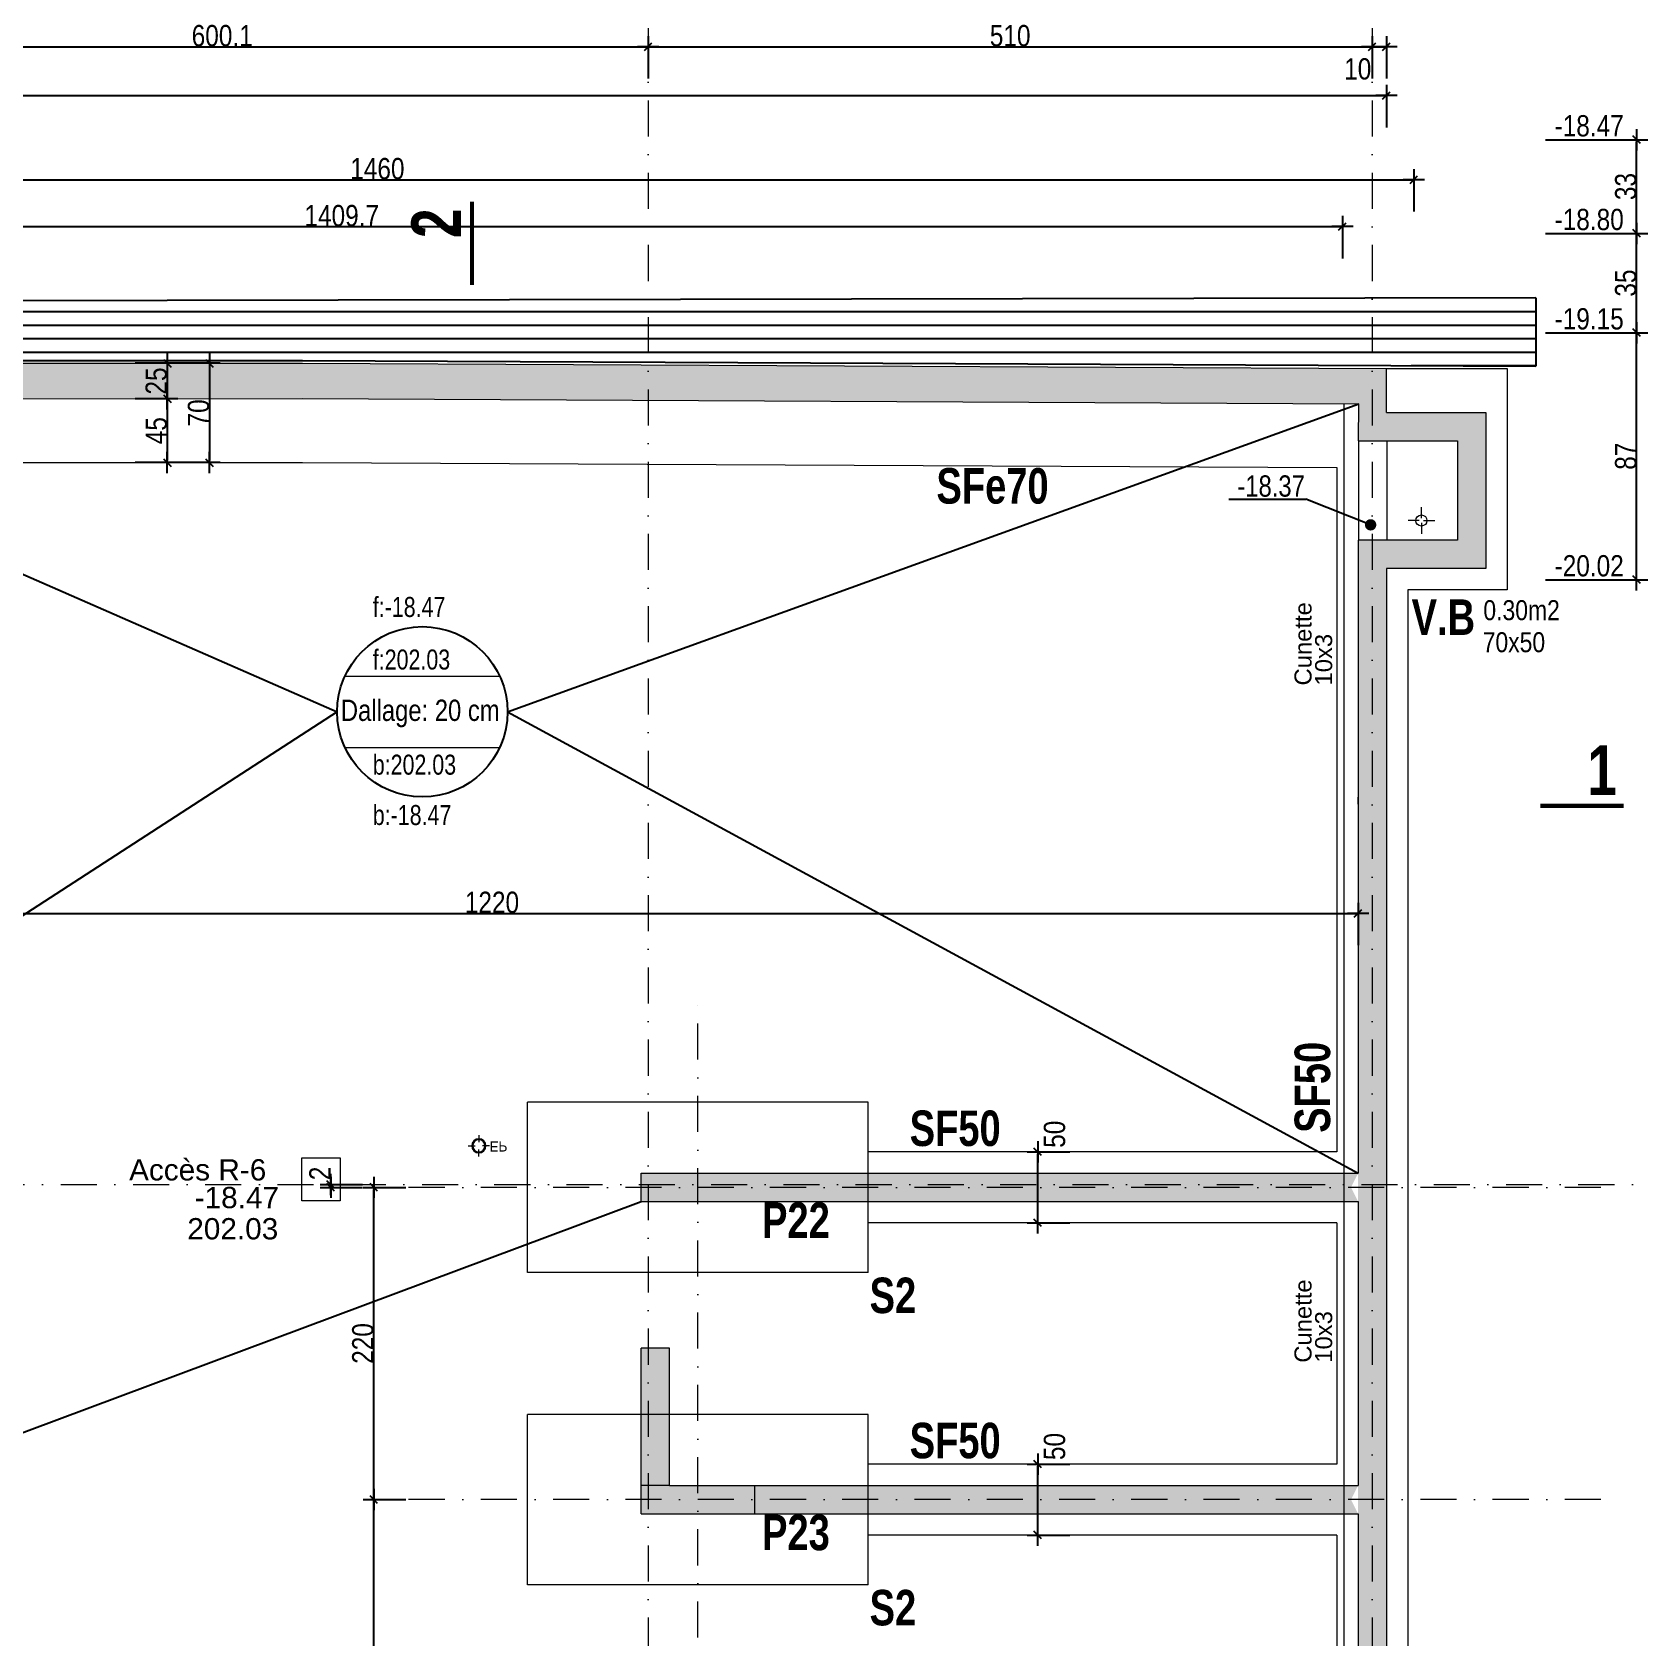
# Model space of a CAD drawing. Header units: centimetres. Extents: x -40 to 58779, y 2083 to 6283.
# Drawn here: x 56349 to 57481, y 4583 to 5713 of the extents above; entities that cross this region are included whole.
import ezdxf
from ezdxf.enums import TextEntityAlignment as Align

# ---------------------------------------------------------------- set-up
doc = ezdxf.new("R2010")
doc.units = ezdxf.units.CM
doc.header["$PDMODE"] = 1
doc.header["$PDSIZE"] = -2
doc.linetypes.add('TIRETPTX2', pattern=[50.8, 25.4, -12.7, 0, -12.7])
for name, color, linetype in [('01_cote_gen', 4, 'Continuous'), ('01_linteaux', 2, 'Continuous'), ('01_poch_murs', 253, 'Continuous'), ('01_poch_poteaux', 250, 'Continuous'), ('01_texte', 230, 'Continuous'), ('AA_COTES', 2, 'Continuous')]:
    doc.layers.add(name, color=color, linetype=linetype)
for name, color, linetype, lineweight in [('01_murs_coup', 5, 'Continuous', 60), ('01_PIEUX', 5, 'Continuous', 60), ('01_sem', 42, 'Continuous', 15), ('01_tram_axes', 2, 'TIRETPTX2', 9), ('B Général', 7, 'Continuous', 5), ('C ANNOTATIONS-prestations', 7, 'Continuous', 5)]:
    doc.layers.add(name, color=color, linetype=linetype, lineweight=lineweight)
doc.styles.add('Arial Narrow', font='ARIALN.TTF')
doc.styles.add('Eurostile', font='')
doc.styles.add('impact', font='impact.ttf')
doc.styles.add('MATTE_TXT', font='arial.ttf')
doc.styles.add('STYLE2', font='ARIALN.TTF')
doc.styles.get('Eurostile').set_extended_font_data('Eurostile')
doc.dimstyles.new('JB25', dxfattribs={"dimscale": 0.1, "dimtxt": 150, "dimasz": 15, "dimexe": 0.1, "dimexo": 0.1, "dimgap": 0.09, "dimtad": 1, "dimdec": 1, "dimlfac": 0.5, "dimdsep": 46, "dimtxsty": 'STYLE2', "dimblk1": 'BOND_G', "dimblk2": 'BOND_D', "dimsah": 1, "dimcen": 1.5, "dimdle": 0.01, "dimse1": 1, "dimse2": 1, "dimclrd": 4, "dimclre": 2, "dimclrt": 6, "dimazin": 2, "dimtfac": 2.333333, "dimtdec": 1, "dimtix": 1, "dimtmove": 2, "dimatfit": 3, "dimldrblk": 'BOND_G', "dimfxl": 1, "dimtolj": 1, "dimtzin": 0, "dimarcsym": 0})
doc.dimstyles.new('JB50', dxfattribs={"dimscale": 0.1, "dimtxt": 150, "dimasz": 15, "dimexe": 0.1, "dimexo": 0.1, "dimgap": 0.09, "dimtad": 1, "dimdec": 1, "dimdsep": 46, "dimtxsty": 'STYLE2', "dimblk1": 'BOND_G', "dimblk2": 'BOND_D', "dimsah": 1, "dimcen": 1.5, "dimdle": 0.01, "dimse1": 1, "dimse2": 1, "dimclrd": 4, "dimclre": 2, "dimclrt": 6, "dimazin": 2, "dimtfac": 2.333333, "dimtdec": 1, "dimtix": 1, "dimtmove": 2, "dimatfit": 3, "dimldrblk": 'BOND_G', "dimfxl": 1, "dimtolj": 1, "dimtzin": 0, "dimarcsym": 0})

# ---------------------------------------------------------------- blocks, each defined once
blk = doc.blocks.new('EP')
at = {"layer": 'B Général', "color": 7, "linetype": 'Continuous', "lineweight": 5}
for p, q in [((-7.5, 0), (-2.5, 0)), ((0, 7.5), (0, 2.5)), ((7.5, 0), (2.5, 0)), ((0, -7.5), (0, -2.5))]:
    blk.add_line(p, q, dxfattribs=at)
at = {"layer": 'B Général', "color": 7, "linetype": 'Continuous', "lineweight": 5, "flags": 128}
for points in [[(-5, 0, -1), (5, 0, -1)], [(-4.3, 0, -1), (4.3, 0, -1)]]:
    blk.add_lwpolyline(points, format="xyb", close=True, dxfattribs=at)
at = {"layer": 'C ANNOTATIONS-prestations', "insert": (7.5, 4), "char_height": 7.06, "attachment_point": 1, "line_spacing_factor": 0.894142, "style": 'Eurostile'}
blk.add_mtext('EP', dxfattribs=at)
blk = doc.blocks.new('BOND_G')
at = {"layer": 'AA_COTES', "color": 0}
for p, q in [((0, -5), (0, 15)), ((5, 0), (-5, 0)), ((1.77, 1.77), (-1.77, -1.77))]:
    blk.add_line(p, q, dxfattribs=at)
blk = doc.blocks.new('BOND_D')
at = {"layer": 'AA_COTES', "color": 0}
for p, q in [((5, 0), (-5, 0)), ((-1.77, -1.77), (1.77, 1.77)), ((0, 5), (0, -15))]:
    blk.add_line(p, q, dxfattribs=at)
blk = doc.blocks.new('*D1470')
at = {"layer": '01_cote_gen', "color": 4, "lineweight": -2, "transparency": 16777216}
blk.add_line((57057.2, 4655.9), (57057.2, 4702.9), dxfattribs=at)
at = {"layer": 'Defpoints', "color": 0, "lineweight": 0, "transparency": 16777216}
for p in [(57057.2, 4704.4), (57066.8, 4704.4), (57066.8, 4654.4)]:
    blk.add_point(p, dxfattribs=at)
at = {"layer": '01_cote_gen', "color": 4, "lineweight": -2, "transparency": 16777216, "xscale": 1.5, "yscale": 1.5, "zscale": 1.5}
for name, p, rotation in [('BOND_D', (57057.2, 4704.4), 90), ('BOND_G', (57057.2, 4654.4), 270)]:
    blk.add_blockref(name, p, dxfattribs=dict(at, rotation=rotation))
at = {"layer": '01_cote_gen', "color": 6, "lineweight": 0, "transparency": 16777216, "insert": (57069.1, 4716.8), "char_height": 15, "attachment_point": 5, "rotation": 90, "style": 'STYLE2'}
blk.add_mtext('\\A1;50', dxfattribs=at)
blk = doc.blocks.new('*D1471')
at = {"layer": '01_cote_gen', "color": 4, "lineweight": -2, "transparency": 16777216}
blk.add_line((57057.2, 4875.9), (57057.2, 4922.9), dxfattribs=at)
at = {"layer": 'Defpoints', "color": 0, "lineweight": 0, "transparency": 16777216}
for p in [(57057.2, 4924.4), (57066.8, 4924.4), (57066.8, 4874.4)]:
    blk.add_point(p, dxfattribs=at)
at = {"layer": '01_cote_gen', "color": 4, "lineweight": -2, "transparency": 16777216, "xscale": 1.5, "yscale": 1.5, "zscale": 1.5}
for name, p, rotation in [('BOND_D', (57057.2, 4924.4), 90), ('BOND_G', (57057.2, 4874.4), 270)]:
    blk.add_blockref(name, p, dxfattribs=dict(at, rotation=rotation))
at = {"layer": '01_cote_gen', "color": 6, "lineweight": 0, "transparency": 16777216, "insert": (57069.1, 4936.8), "char_height": 15, "attachment_point": 5, "rotation": 90, "style": 'STYLE2'}
blk.add_mtext('\\A1;50', dxfattribs=at)
blk = doc.blocks.new('*D1485')
at = {"layer": '01_cote_gen', "color": 4, "lineweight": -2, "transparency": 16777216}
blk.add_line((56184.3, 5703), (56781.3, 5703), dxfattribs=at)
at = {"layer": 'Defpoints', "color": 0, "lineweight": 0, "transparency": 16777216}
for p in [(56782.8, 5703), (56182.8, 5605.4), (56782.8, 5605.4)]:
    blk.add_point(p, dxfattribs=at)
at = {"layer": '01_cote_gen', "color": 4, "lineweight": -2, "transparency": 16777216, "xscale": 1.5, "yscale": 1.5, "zscale": 1.5, "rotation": 180}
blk.add_blockref('BOND_G', (56182.8, 5703), dxfattribs=at)
at = {"layer": '01_cote_gen', "color": 4, "lineweight": -2, "transparency": 16777216, "xscale": 1.5, "yscale": 1.5, "zscale": 1.5}
blk.add_blockref('BOND_D', (56782.8, 5703), dxfattribs=at)
at = {"layer": '01_cote_gen', "color": 6, "transparency": 16777216, "insert": (56482.8, 5710.7), "char_height": 15, "attachment_point": 5, "style": 'STYLE2'}
blk.add_mtext('\\A1;600.1', dxfattribs=at)
blk = doc.blocks.new('*D1486')
at = {"layer": '01_cote_gen', "color": 4, "lineweight": -2, "transparency": 16777216}
blk.add_line((56784.3, 5703), (57291.3, 5703), dxfattribs=at)
at = {"layer": 'Defpoints', "color": 0, "lineweight": 0, "transparency": 16777216}
for p in [(57292.8, 5703), (56782.8, 5593.6), (57292.8, 5593.6)]:
    blk.add_point(p, dxfattribs=at)
at = {"layer": '01_cote_gen', "color": 4, "lineweight": -2, "transparency": 16777216, "xscale": 1.5, "yscale": 1.5, "zscale": 1.5, "rotation": 180}
blk.add_blockref('BOND_G', (56782.8, 5703), dxfattribs=at)
at = {"layer": '01_cote_gen', "color": 4, "lineweight": -2, "transparency": 16777216, "xscale": 1.5, "yscale": 1.5, "zscale": 1.5}
blk.add_blockref('BOND_D', (57292.8, 5703), dxfattribs=at)
at = {"layer": '01_cote_gen', "color": 6, "transparency": 16777216, "insert": (57037.8, 5710.7), "char_height": 15, "attachment_point": 5, "style": 'STYLE2'}
blk.add_mtext('\\A1;510', dxfattribs=at)
blk = doc.blocks.new('*D1489')
at = {"layer": '01_cote_gen', "color": 4, "lineweight": -2, "transparency": 16777216}
blk.add_line((55156.4, 5668.6), (57301.3, 5668.6), dxfattribs=at)
at = {"layer": 'Defpoints', "color": 0, "lineweight": 0, "transparency": 16777216}
for p in [(57302.8, 5668.6), (55154.9, 5479.6), (57302.8, 5460.9)]:
    blk.add_point(p, dxfattribs=at)
at = {"layer": '01_cote_gen', "color": 4, "lineweight": -2, "transparency": 16777216, "xscale": 1.5, "yscale": 1.5, "zscale": 1.5, "rotation": 180}
blk.add_blockref('BOND_G', (55154.9, 5668.6), dxfattribs=at)
at = {"layer": '01_cote_gen', "color": 4, "lineweight": -2, "transparency": 16777216, "xscale": 1.5, "yscale": 1.5, "zscale": 1.5}
blk.add_blockref('BOND_D', (57302.8, 5668.6), dxfattribs=at)
at = {"layer": '01_cote_gen', "color": 6, "lineweight": 0, "transparency": 16777216, "insert": (56228.8, 5676.3), "char_height": 15, "attachment_point": 5, "style": 'STYLE2'}
blk.add_mtext('\\A1;2148', dxfattribs=at)
blk = doc.blocks.new('*D1473')
at = {"layer": '01_cote_gen', "color": 4, "lineweight": -2, "transparency": 16777216}
blk.add_line((57294.3, 5703), (57301.3, 5703), dxfattribs=at)
at = {"layer": 'Defpoints', "color": 0, "lineweight": 0, "transparency": 16777216}
for p in [(57302.8, 5703), (57292.8, 5680.5), (57302.8, 5676.1)]:
    blk.add_point(p, dxfattribs=at)
at = {"layer": '01_cote_gen', "color": 4, "lineweight": -2, "transparency": 16777216, "xscale": 1.5, "yscale": 1.5, "zscale": 1.5, "rotation": 180}
blk.add_blockref('BOND_G', (57292.8, 5703), dxfattribs=at)
at = {"layer": '01_cote_gen', "color": 4, "lineweight": -2, "transparency": 16777216, "xscale": 1.5, "yscale": 1.5, "zscale": 1.5}
blk.add_blockref('BOND_D', (57302.8, 5703), dxfattribs=at)
at = {"layer": '01_cote_gen', "color": 6, "lineweight": 0, "transparency": 16777216, "insert": (57282.6, 5687.3), "char_height": 15, "attachment_point": 5, "style": 'STYLE2'}
blk.add_mtext('\\A1;10', dxfattribs=at)
blk = doc.blocks.new('*D1532')
at = {"layer": '01_cote_gen', "color": 4, "lineweight": -2, "transparency": 16777216}
blk.add_line((56064.4, 5092.4), (57281.3, 5092.4), dxfattribs=at)
at = {"layer": 'Defpoints', "color": 0, "lineweight": 0, "transparency": 16777216}
for p in [(56062.9, 5133.1), (57282.8, 5123.2), (57282.8, 5092.4)]:
    blk.add_point(p, dxfattribs=at)
at = {"layer": '01_cote_gen', "color": 4, "lineweight": -2, "transparency": 16777216, "xscale": 1.5, "yscale": 1.5, "zscale": 1.5, "rotation": 180}
blk.add_blockref('BOND_G', (56062.9, 5092.4), dxfattribs=at)
at = {"layer": '01_cote_gen', "color": 4, "lineweight": -2, "transparency": 16777216, "xscale": 1.5, "yscale": 1.5, "zscale": 1.5}
blk.add_blockref('BOND_D', (57282.8, 5092.4), dxfattribs=at)
at = {"layer": '01_cote_gen', "color": 6, "transparency": 16777216, "insert": (56672.8, 5100.1), "char_height": 15, "attachment_point": 5, "style": 'STYLE2'}
blk.add_mtext('\\A1;1220', dxfattribs=at)
blk = doc.blocks.new('*D1521')
at = {"layer": '01_cote_gen', "color": 4, "lineweight": -2, "transparency": 16777216}
blk.add_line((55863.7, 5609.3), (57320.6, 5609.3), dxfattribs=at)
at = {"layer": 'Defpoints', "color": 0, "lineweight": 0, "transparency": 16777216}
for p in [(55862.2, 5617.7), (57322.1, 5609.3), (57322.1, 5440.7)]:
    blk.add_point(p, dxfattribs=at)
at = {"layer": '01_cote_gen', "color": 4, "lineweight": -2, "transparency": 16777216, "xscale": 1.5, "yscale": 1.5, "zscale": 1.5, "rotation": 180}
blk.add_blockref('BOND_G', (55862.2, 5609.3), dxfattribs=at)
at = {"layer": '01_cote_gen', "color": 4, "lineweight": -2, "transparency": 16777216, "xscale": 1.5, "yscale": 1.5, "zscale": 1.5}
blk.add_blockref('BOND_D', (57322.1, 5609.3), dxfattribs=at)
at = {"layer": '01_cote_gen', "color": 6, "transparency": 16777216, "insert": (56592.1, 5617), "char_height": 15, "attachment_point": 5, "style": 'STYLE2'}
blk.add_mtext('\\A1;1460', dxfattribs=at)
blk = doc.blocks.new('*D1522')
at = {"layer": '01_cote_gen', "color": 4, "lineweight": -2, "transparency": 16777216}
blk.add_line((55863.7, 5576.3), (57270.3, 5576.3), dxfattribs=at)
at = {"layer": 'Defpoints', "color": 0, "lineweight": 0, "transparency": 16777216}
for p in [(55862.2, 5586.8), (57271.8, 5576.3), (57271.8, 5440.7)]:
    blk.add_point(p, dxfattribs=at)
at = {"layer": '01_cote_gen', "color": 4, "lineweight": -2, "transparency": 16777216, "xscale": 1.5, "yscale": 1.5, "zscale": 1.5, "rotation": 180}
blk.add_blockref('BOND_G', (55862.2, 5576.3), dxfattribs=at)
at = {"layer": '01_cote_gen', "color": 4, "lineweight": -2, "transparency": 16777216, "xscale": 1.5, "yscale": 1.5, "zscale": 1.5}
blk.add_blockref('BOND_D', (57271.8, 5576.3), dxfattribs=at)
at = {"layer": '01_cote_gen', "color": 6, "transparency": 16777216, "insert": (56567, 5583.9), "char_height": 15, "attachment_point": 5, "style": 'STYLE2'}
blk.add_mtext('\\A1;1409.7', dxfattribs=at)
blk = doc.blocks.new('*D1537')
at = {"layer": '01_cote_gen', "color": 4, "lineweight": -2, "transparency": 16777216}
blk.add_line((56473.8, 5478.5), (56473.8, 5411.5), dxfattribs=at)
at = {"layer": 'Defpoints', "color": 0, "lineweight": 0, "transparency": 16777216}
for p in [(56452.1, 5480), (56452.1, 5410), (56473.8, 5410)]:
    blk.add_point(p, dxfattribs=at)
at = {"layer": '01_cote_gen', "color": 4, "lineweight": -2, "transparency": 16777216, "xscale": 1.5, "yscale": 1.5, "zscale": 1.5}
for name, p, rotation in [('BOND_G', (56473.8, 5480), 90), ('BOND_D', (56473.8, 5410), 270)]:
    blk.add_blockref(name, p, dxfattribs=dict(at, rotation=rotation))
at = {"layer": '01_cote_gen', "color": 6, "transparency": 16777216, "insert": (56466.2, 5445), "char_height": 15, "attachment_point": 5, "rotation": 90, "style": 'STYLE2'}
blk.add_mtext('\\A1;70', dxfattribs=at)
blk = doc.blocks.new('*D1526')
at = {"layer": '01_cote_gen', "color": 4, "lineweight": -2, "transparency": 16777216}
blk.add_line((56444.1, 5478.5), (56444.1, 5456.5), dxfattribs=at)
at = {"layer": 'Defpoints', "color": 0, "lineweight": 0, "transparency": 16777216}
for p in [(56407.5, 5480), (56407.5, 5455), (56444.1, 5455)]:
    blk.add_point(p, dxfattribs=at)
at = {"layer": '01_cote_gen', "color": 4, "lineweight": -2, "transparency": 16777216, "xscale": 1.5, "yscale": 1.5, "zscale": 1.5}
for name, p, rotation in [('BOND_G', (56444.1, 5480), 90), ('BOND_D', (56444.1, 5455), 270)]:
    blk.add_blockref(name, p, dxfattribs=dict(at, rotation=rotation))
at = {"layer": '01_cote_gen', "color": 6, "transparency": 16777216, "insert": (56436.4, 5467.5), "char_height": 15, "attachment_point": 5, "rotation": 90, "style": 'STYLE2'}
blk.add_mtext('\\A1;25', dxfattribs=at)
blk = doc.blocks.new('*D1538')
at = {"layer": '01_sem', "color": 4, "lineweight": -2, "transparency": 16777216}
blk.add_line((56444.1, 5453.5), (56444.1, 5411.5), dxfattribs=at)
at = {"layer": 'Defpoints', "color": 0, "lineweight": 0, "transparency": 16777216}
for p in [(56392.6, 5455), (56406.3, 5410), (56444.1, 5410)]:
    blk.add_point(p, dxfattribs=at)
at = {"layer": '01_sem', "color": 4, "lineweight": -2, "transparency": 16777216, "xscale": 1.5, "yscale": 1.5, "zscale": 1.5}
for name, p, rotation in [('BOND_G', (56444.1, 5455), 90), ('BOND_D', (56444.1, 5410), 270)]:
    blk.add_blockref(name, p, dxfattribs=dict(at, rotation=rotation))
at = {"layer": '01_sem', "color": 6, "lineweight": 5, "transparency": 16777216, "insert": (56436.4, 5432.5), "char_height": 15, "attachment_point": 5, "rotation": 90, "style": 'STYLE2'}
blk.add_mtext('\\A1;45', dxfattribs=at)
blk = doc.blocks.new('*D1721')
at = {"layer": '01_cote_gen', "color": 4, "lineweight": -2, "transparency": 16777216}
blk.add_line((56589.6, 4400.9), (56589.6, 4677.9), dxfattribs=at)
at = {"layer": 'Defpoints', "color": 0, "lineweight": 0, "transparency": 16777216}
for p in [(56589.6, 4679.4), (56642.5, 4679.4), (56640.8, 4399.4)]:
    blk.add_point(p, dxfattribs=at)
at = {"layer": '01_cote_gen', "color": 4, "lineweight": -2, "transparency": 16777216, "xscale": 1.5, "yscale": 1.5, "zscale": 1.5}
for name, p, rotation in [('BOND_D', (56589.6, 4679.4), 90), ('BOND_G', (56589.6, 4399.4), 270)]:
    blk.add_blockref(name, p, dxfattribs=dict(at, rotation=rotation))
at = {"layer": '01_cote_gen', "color": 6, "lineweight": 0, "transparency": 16777216, "insert": (56581.9, 4539.4), "char_height": 15, "attachment_point": 5, "rotation": 90, "style": 'STYLE2'}
blk.add_mtext('\\A1;280', dxfattribs=at)
blk = doc.blocks.new('*D1722')
at = {"layer": '01_cote_gen', "color": 4, "lineweight": -2, "transparency": 16777216}
blk.add_line((56589.6, 4680.9), (56589.6, 4897.9), dxfattribs=at)
at = {"layer": 'Defpoints', "color": 0, "lineweight": 0, "transparency": 16777216}
for p in [(56589.6, 4899.4), (56613.9, 4899.4), (56642.5, 4679.4)]:
    blk.add_point(p, dxfattribs=at)
at = {"layer": '01_cote_gen', "color": 4, "lineweight": -2, "transparency": 16777216, "xscale": 1.5, "yscale": 1.5, "zscale": 1.5}
for name, p, rotation in [('BOND_D', (56589.6, 4899.4), 90), ('BOND_G', (56589.6, 4679.4), 270)]:
    blk.add_blockref(name, p, dxfattribs=dict(at, rotation=rotation))
at = {"layer": '01_cote_gen', "color": 6, "lineweight": 0, "transparency": 16777216, "insert": (56581.9, 4789.4), "char_height": 15, "attachment_point": 5, "rotation": 90, "style": 'STYLE2'}
blk.add_mtext('\\A1;220', dxfattribs=at)
blk = doc.blocks.new('*D1723')
at = {"layer": '01_cote_gen', "color": 4, "lineweight": -2, "transparency": 16777216}
for p, q in [((56559.2, 4902.9), (56559.2, 4904.4)), ((56559.2, 4901.4), (56559.2, 4899.4)), ((56559.2, 4897.9), (56559.2, 4896.4))]:
    blk.add_line(p, q, dxfattribs=at)
at = {"layer": 'Defpoints', "color": 0, "lineweight": 0, "transparency": 16777216}
for p in [(56575.2, 4901.4), (56559.2, 4899.4), (56582.1, 4899.4)]:
    blk.add_point(p, dxfattribs=at)
at = {"layer": '01_cote_gen', "color": 4, "lineweight": -2, "transparency": 16777216, "xscale": 1.5, "yscale": 1.5, "zscale": 1.5}
for name, p, rotation in [('BOND_G', (56559.2, 4901.4), 270), ('BOND_D', (56559.2, 4899.4), 90)]:
    blk.add_blockref(name, p, dxfattribs=dict(at, rotation=rotation))
at = {"layer": '01_cote_gen', "color": 6, "lineweight": 0, "transparency": 16777216, "insert": (56551.6, 4909.2), "char_height": 15, "attachment_point": 5, "rotation": 90, "style": 'STYLE2'}
blk.add_mtext('\\A1;2', dxfattribs=at)
blk = doc.blocks.new('*D1988')
at = {"layer": '01_cote_gen', "color": 4, "lineweight": -2, "ltscale": 0.2, "transparency": 16777216}
blk.add_line((57479, 5329), (57479, 5500), dxfattribs=at)
at = {"layer": 'Defpoints', "color": 0, "lineweight": 0, "ltscale": 0.2, "transparency": 16777216}
for p in [(57479, 5501.5), (57585.5, 5501.5), (57585.5, 5327.5)]:
    blk.add_point(p, dxfattribs=at)
at = {"layer": '01_cote_gen', "color": 4, "lineweight": -2, "ltscale": 0.2, "transparency": 16777216, "xscale": 1.5, "yscale": 1.5, "zscale": 1.5}
for name, p, rotation in [('BOND_D', (57479, 5501.5), 90), ('BOND_G', (57479, 5327.5), 270)]:
    blk.add_blockref(name, p, dxfattribs=dict(at, rotation=rotation))
at = {"layer": '01_cote_gen', "color": 6, "lineweight": 0, "ltscale": 0.2, "transparency": 16777216, "insert": (57471.4, 5414.5), "char_height": 15, "attachment_point": 5, "rotation": 90, "style": 'STYLE2'}
blk.add_mtext('\\A1;87', dxfattribs=at)
blk = doc.blocks.new('*D1989')
at = {"layer": '01_cote_gen', "color": 4, "lineweight": -2, "ltscale": 0.2, "transparency": 16777216}
blk.add_line((57479, 5503), (57479, 5570), dxfattribs=at)
at = {"layer": 'Defpoints', "color": 0, "lineweight": 0, "ltscale": 0.2, "transparency": 16777216}
for p in [(57479, 5571.5), (57585.5, 5571.5), (57585.5, 5501.5)]:
    blk.add_point(p, dxfattribs=at)
at = {"layer": '01_cote_gen', "color": 4, "lineweight": -2, "ltscale": 0.2, "transparency": 16777216, "xscale": 1.5, "yscale": 1.5, "zscale": 1.5}
for name, p, rotation in [('BOND_D', (57479, 5571.5), 90), ('BOND_G', (57479, 5501.5), 270)]:
    blk.add_blockref(name, p, dxfattribs=dict(at, rotation=rotation))
at = {"layer": '01_cote_gen', "color": 6, "lineweight": 0, "ltscale": 0.2, "transparency": 16777216, "insert": (57471.4, 5536.5), "char_height": 15, "attachment_point": 5, "rotation": 90, "style": 'STYLE2'}
blk.add_mtext('\\A1;35', dxfattribs=at)
blk = doc.blocks.new('*D1990')
at = {"layer": '01_cote_gen', "color": 4, "lineweight": -2, "ltscale": 0.2, "transparency": 16777216}
blk.add_line((57479, 5573), (57479, 5636), dxfattribs=at)
at = {"layer": 'Defpoints', "color": 0, "lineweight": 0, "ltscale": 0.2, "transparency": 16777216}
for p in [(57479, 5637.5), (57585.5, 5637.5), (57585.5, 5571.5)]:
    blk.add_point(p, dxfattribs=at)
at = {"layer": '01_cote_gen', "color": 4, "lineweight": -2, "ltscale": 0.2, "transparency": 16777216, "xscale": 1.5, "yscale": 1.5, "zscale": 1.5}
for name, p, rotation in [('BOND_D', (57479, 5637.5), 90), ('BOND_G', (57479, 5571.5), 270)]:
    blk.add_blockref(name, p, dxfattribs=dict(at, rotation=rotation))
at = {"layer": '01_cote_gen', "color": 6, "lineweight": 0, "ltscale": 0.2, "transparency": 16777216, "insert": (57471.4, 5604.5), "char_height": 15, "attachment_point": 5, "rotation": 90, "style": 'STYLE2'}
blk.add_mtext('\\A1;33', dxfattribs=at)

msp = doc.modelspace()

# ---------------------------------------------------------------- hatches: boundary and pattern name
at = {"layer": '01_poch_murs'}
h = msp.add_hatch(dxfattribs=at)
h.set_pattern_fill('ANSI31', color=256, scale=3, angle=135)
h.set_pattern_definition([(180, (36349.218, 4640.123), (-2e-15, -9.525), [])])
h.paths.add_polyline_path([(51542.27, 5523.88), (50963.27, 5521.38), (50963.27, 5479.65), (51336.32, 5482.29), (51542.27, 5482.71)])
h.paths.add_polyline_path([(51560.27, 5523.96), (51542.27, 5523.88), (51542.27, 5482.71), (51560.27, 5482.74)])
h.paths.add_polyline_path([(52139.27, 5525.1), (51912.32, 5525.48), (51560.27, 5523.96), (51560.27, 5482.74), (51844.32, 5483.32), (52139.27, 5483.32)])
h.paths.add_polyline_path([(52418.87, 5524.62), (52139.27, 5525.1), (52139.27, 5483.32), (52418.87, 5483.32)])
h.paths.add_polyline_path([(52964.87, 5523.7), (52418.87, 5524.62), (52418.87, 5483.32), (52679.49, 5483.32), (52964.87, 5482.38)])
h.paths.add_polyline_path([(53498.87, 5522.79), (52964.87, 5523.7), (52964.87, 5482.38), (53498.87, 5480.63)])
h.paths.add_polyline_path([(53778.87, 5522.32), (53498.87, 5522.79), (53498.87, 5480.63), (53517.22, 5480.56), (53778.87, 5480.76)])
h.paths.add_polyline_path([(54394.17, 5521.28), (53778.87, 5522.32), (53778.87, 5480.76), (54394.17, 5481.21)])
h.paths.add_polyline_path([(54541.87, 5521.03), (54394.17, 5521.28), (54394.17, 5481.21), (54541.87, 5481.32)])
h.paths.add_polyline_path([(55144.87, 5521.46), (54755.93, 5520.67), (54541.87, 5521.03), (54541.87, 5481.32), (54593.52, 5481.36), (55144.87, 5481.55)])
h.paths.add_polyline_path([(55758.87, 5522.72), (55162.87, 5521.5), (55162.87, 5481.56), (55758.87, 5481.77)])
h.paths.add_polyline_path([(55162.87, 5521.5), (55144.87, 5521.46), (55144.87, 5481.55), (55162.87, 5481.56)])
h.paths.add_polyline_path([(55808.87, 5522.82), (55758.87, 5522.72), (55758.87, 5481.77), (55808.87, 5481.79)])
h.paths.add_polyline_path([(56182.87, 5523.44), (56111.82, 5523.44), (55808.87, 5522.82), (55808.87, 5481.79), (56182.87, 5481.92)])
h.paths.add_polyline_path([(56782.83, 5523.11), (56530.32, 5523.44), (56182.87, 5523.44), (56182.87, 5481.92), (56539.41, 5482.05), (56782.83, 5480.89)])
h.paths.add_polyline_path([(57292.83, 5522.44), (56782.83, 5523.11), (56782.83, 5480.89), (57292.83, 5478.46)])
h.paths.add_polyline_path([(53207.13, 5491.92), (53370.89, 5491.92), (53370.89, 5515.18), (53207.13, 5515.18)], flags=24)
h.paths.add_polyline_path([(55918.34, 5491.92), (56082.1, 5491.92), (56082.1, 5515.18), (55918.34, 5515.18)], flags=24)
h.paths.add_polyline_path([(57408, 5477.91), (57408, 5522.29), (57292.83, 5522.44), (57292.83, 5478.46)])
h = msp.add_hatch(dxfattribs=at)
h.set_pattern_fill('ANSI31', color=256, scale=3, angle=135)
h.set_pattern_definition([(180, (36349.218, 4640.123), (-2e-15, -9.525), [])])
h.paths.add_polyline_path([(51542.27, 5523.88), (50963.27, 5521.38), (50963.27, 5479.65), (51336.32, 5482.29), (51542.27, 5482.71)])
h.paths.add_polyline_path([(51560.27, 5523.96), (51542.27, 5523.88), (51542.27, 5482.71), (51560.27, 5482.74)])
h.paths.add_polyline_path([(52139.27, 5525.1), (51912.32, 5525.48), (51560.27, 5523.96), (51560.27, 5482.74), (51844.32, 5483.32), (52139.27, 5483.32)])
h.paths.add_polyline_path([(52418.87, 5524.62), (52139.27, 5525.1), (52139.27, 5483.32), (52418.87, 5483.32)])
h.paths.add_polyline_path([(52964.87, 5523.7), (52418.87, 5524.62), (52418.87, 5483.32), (52679.49, 5483.32), (52964.87, 5482.38)])
h.paths.add_polyline_path([(53498.87, 5522.79), (52964.87, 5523.7), (52964.87, 5482.38), (53498.87, 5480.63)])
h.paths.add_polyline_path([(53778.87, 5522.32), (53498.87, 5522.79), (53498.87, 5480.63), (53517.22, 5480.56), (53778.87, 5480.76)])
h.paths.add_polyline_path([(54394.17, 5521.28), (53778.87, 5522.32), (53778.87, 5480.76), (54394.17, 5481.21)])
h.paths.add_polyline_path([(54541.87, 5521.03), (54394.17, 5521.28), (54394.17, 5481.21), (54541.87, 5481.32)])
h.paths.add_polyline_path([(55144.87, 5521.46), (54755.93, 5520.67), (54541.87, 5521.03), (54541.87, 5481.32), (54593.52, 5481.36), (55144.87, 5481.55)])
h.paths.add_polyline_path([(55758.87, 5522.72), (55162.87, 5521.5), (55162.87, 5481.56), (55758.87, 5481.77)])
h.paths.add_polyline_path([(55162.87, 5521.5), (55144.87, 5521.46), (55144.87, 5481.55), (55162.87, 5481.56)])
h.paths.add_polyline_path([(55808.87, 5522.82), (55758.87, 5522.72), (55758.87, 5481.77), (55808.87, 5481.79)])
h.paths.add_polyline_path([(56182.87, 5523.44), (56111.82, 5523.44), (55808.87, 5522.82), (55808.87, 5481.79), (56182.87, 5481.92)])
h.paths.add_polyline_path([(56782.83, 5523.11), (56530.32, 5523.44), (56182.87, 5523.44), (56182.87, 5481.92), (56539.41, 5482.05), (56782.83, 5480.89)])
h.paths.add_polyline_path([(57292.83, 5522.44), (56782.83, 5523.11), (56782.83, 5480.89), (57292.83, 5478.46)])
h.paths.add_polyline_path([(53207.13, 5491.92), (53370.89, 5491.92), (53370.89, 5515.18), (53207.13, 5515.18)], flags=24)
h.paths.add_polyline_path([(55918.34, 5491.92), (56082.1, 5491.92), (56082.1, 5515.18), (55918.34, 5515.18)], flags=24)
h.paths.add_polyline_path([(57408, 5477.91), (57408, 5522.29), (57292.83, 5522.44), (57292.83, 5478.46)])
at = {"layer": '01_poch_murs', "lineweight": 0}
h = msp.add_hatch(color=256, dxfattribs=at)
h.dxf.hatch_style = 1
h.paths.add_polyline_path([(57302.83, 5476.41), (56539.4, 5480.05), (55154.86, 5479.56), (55154.87, 5454.56), (56539.35, 5455.05), (57283.29, 5451.5), (57283.16, 5425.39), (57352.83, 5425.39), (57352.83, 5355.39), (57282.83, 5355.39), (57282.83, 4909.39), (56777.83, 4909.39), (56777.83, 4889.39), (57282.83, 4889.39), (57282.83, 4689.39), (56857.83, 4689.39), (56857.83, 4669.39), (57282.83, 4669.39), (57282.83, 4409.39), (56857.83, 4409.39), (56857.83, 4389.39), (57282.83, 4389.39), (57282.83, 3811.39), (56857.83, 3811.39), (56857.83, 3791.39), (57282.83, 3791.39), (57282.83, 3265.39), (56857.76, 3265.39), (56857.76, 3247.39), (56894.83, 3247.39), (56894.83, 3247.39), (56976.83, 3247.39), (57282.83, 3247.39), (57282.83, 2721.39), (56857.83, 2721.39), (56857.83, 2701.39), (57282.83, 2701.39), (57282.83, 2414.39), (57352.83, 2414.39), (57352.83, 2344.39), (56857.83, 2344.39), (56857.83, 2324.39), (57373.03, 2324.39), (57373.03, 2434.39), (57302.83, 2434.39), (57302.83, 5335.39), (57372.83, 5335.39), (57372.83, 5445.41), (57302.83, 5445.41)])
h = msp.add_hatch(color=256, dxfattribs=at)
h.dxf.hatch_style = 1
h.paths.add_polyline_path([(56797.83, 4786.19), (56777.83, 4786.19), (56777.83, 4689.39), (56797.83, 4689.39)])
at = {"layer": '01_poch_poteaux', "lineweight": 0}
h = msp.add_hatch(color=256, dxfattribs=at)
h.dxf.hatch_style = 1
h.paths.add_polyline_path([(56857.83, 4689.39), (56797.83, 4689.39), (56777.83, 4689.39), (56777.83, 4669.39), (56857.83, 4669.39)])
h.paths.add_polyline_path([(56857.83, 4409.39), (56777.83, 4409.39), (56777.83, 4389.39), (56857.83, 4389.39)])

# ---------------------------------------------------------------- linework, layer by layer
at = {"layer": '01_cote_gen', "lineweight": 0}
msp.add_lwpolyline([(56538.96, 4920.25), (56566, 4920.25), (56566, 4889.95), (56538.96, 4889.95)], close=True, dxfattribs=at)
at = {"layer": '01_linteaux'}
for p, q in [((57408, 5526.09), (54755.93, 5520.67)), ((57408, 5526.09), (57408, 5477.91)), ((54593.52, 5481.36), (56539.41, 5482.05)), ((56539.41, 5482.05), (57408, 5477.91))]:
    msp.add_line(p, q, dxfattribs=at)
at = {"layer": '01_linteaux', "lineweight": 0}
for p, q in [((57283.16, 5425.39), (57283.16, 5355.39)), ((57303.16, 5425.39), (57303.16, 5355.39))]:
    msp.add_line(p, q, dxfattribs=at)
at = {"layer": '01_murs_coup', "lineweight": 5}
for p, q in [((57302.83, 5445.41), (57372.83, 5445.41)), ((57372.83, 5445.41), (57372.83, 5335.39)), ((57283.16, 5425.39), (57352.83, 5425.39)), ((57352.83, 5425.39), (57352.83, 5355.39)), ((57282.83, 5355.39), (57282.83, 4909.39)), ((57352.83, 5355.39), (57282.83, 5355.39)), ((57372.83, 5335.39), (57302.83, 5335.39)), ((57282.83, 5169.39), (57282.83, 5174.39)), ((57282.83, 4889.39), (57282.83, 4689.39)), ((56797.83, 4786.19), (56777.83, 4786.19)), ((56797.83, 4689.39), (56797.83, 4786.19)), ((56797.83, 4689.39), (57282.83, 4689.39)), ((57282.83, 4669.39), (57282.83, 4409.39))]:
    msp.add_line(p, q, dxfattribs=at)
at = {"layer": '01_murs_coup', "lineweight": 18}
for p, q in [((57372.83, 5444.39), (57372.83, 5335.39)), ((57352.83, 5425.39), (57352.83, 5355.39)), ((57327.47, 5370.76), (57327.47, 5378.57)), ((57325.91, 5369.2), (57318.09, 5369.2)), ((57327.47, 5367.64), (57327.47, 5359.82)), ((57329.03, 5369.2), (57336.84, 5369.2)), ((57352.83, 5355.39), (57302.83, 5355.39)), ((57302.83, 5335.39), (57302.83, 2430.39)), ((57372.83, 5335.39), (57302.83, 5335.39)), ((56777.83, 4909.39), (57282.83, 4909.39)), ((56777.83, 4889.39), (56777.83, 4909.39)), ((56777.83, 4889.39), (57282.83, 4889.39)), ((56777.83, 4669.39), (56777.83, 4786.19)), ((56797.83, 4689.39), (56797.83, 4786.19)), ((56797.83, 4689.39), (57282.83, 4689.39)), ((56777.83, 4669.39), (57282.83, 4669.39))]:
    msp.add_line(p, q, dxfattribs=at)
at = {"layer": '01_murs_coup', "linetype": 'Continuous', "lineweight": 5}
for p, q in [((56569.26, 5259.51), (56678.28, 5259.51)), ((56569.26, 5209.36), (56678.28, 5209.36))]:
    msp.add_line(p, q, dxfattribs=at)
at = {"layer": '01_murs_coup', "lineweight": 18}
msp.add_circle((57327.47, 5369.2), 3.91, dxfattribs=at)
at = {"layer": '01_PIEUX', "linetype": 'Continuous', "lineweight": 5}
for p, q in [((55154.86, 5479.56), (56539.41, 5480.05)), ((56539.4, 5480.05), (57302.83, 5476.41)), ((57302.83, 5445.41), (57302.83, 5476.41)), ((55154.87, 5454.56), (56539.35, 5455.05)), ((56539.35, 5455.05), (57283.29, 5451.5)), ((57283.16, 5425.39), (57283.29, 5451.5))]:
    msp.add_line(p, q, dxfattribs=at)
at = {"layer": '01_poch_murs', "lineweight": 0}
msp.add_line((56797.83, 4689.39), (56777.83, 4689.39), dxfattribs=at)
at = {"layer": '01_poch_poteaux', "lineweight": 5}
msp.add_line((56857.83, 4689.39), (56857.83, 4669.39), dxfattribs=at)
at = {"layer": '01_sem', "lineweight": 5}
for p, q in [((57302.83, 5476.41), (57387.83, 5476.41)), ((57387.83, 5476.41), (57387.83, 5320.39)), ((57272.83, 5451.55), (57272.83, 2340.39)), ((54593.56, 5409.36), (56539.25, 5410.05)), ((56539.25, 5410.05), (57267.83, 5406.58)), ((57267.83, 5406.58), (57267.83, 4924.39)), ((57317.83, 5320.39), (57317.83, 2220.28)), ((57387.83, 5320.39), (57317.83, 5320.39)), ((56697.83, 4839.39), (56697.83, 4959.39)), ((56937.83, 4959.39), (56697.83, 4959.39)), ((56937.83, 4839.39), (56937.83, 4959.39)), ((57267.83, 4924.39), (56937.83, 4924.39)), ((57267.83, 4874.39), (56937.83, 4874.39)), ((57267.83, 4874.39), (57267.83, 4704.39)), ((56937.83, 4839.39), (56697.83, 4839.39)), ((56697.83, 4619.39), (56697.83, 4739.39)), ((56937.83, 4739.39), (56697.83, 4739.39)), ((56937.83, 4619.39), (56937.83, 4739.39)), ((57267.83, 4704.39), (56937.83, 4704.39)), ((57267.83, 4654.39), (56937.83, 4654.39)), ((57267.83, 4654.39), (57267.83, 4424.39)), ((56937.83, 4619.39), (56697.83, 4619.39))]:
    msp.add_line(p, q, dxfattribs=at)
for points in [[(57272.83, 4889.39), (57272.83, 4909.39), (57282.83, 4909.39), (57282.83, 4889.39)], [(57272.83, 4669.39), (57272.83, 4689.39), (57282.83, 4689.39), (57282.83, 4669.39)]]:
    msp.add_solid(points, dxfattribs=at)
at = {"layer": '01_texte'}
for p, q in [((57414.84, 5637.5), (57471.53, 5637.5)), ((57414.84, 5571.5), (57471.53, 5571.5)), ((57414.84, 5501.5), (57471.53, 5501.5)), ((56062.87, 5453.76), (56563.77, 5234.44)), ((56683.77, 5234.44), (57283.29, 5451.5)), ((57191.92, 5384.16), (57246.06, 5384.16)), ((57291.66, 5366.15), (57246.06, 5384.16)), ((57414.84, 5327.5), (57471.53, 5327.5)), ((56563.77, 5234.44), (56063.56, 4910.27)), ((56683.77, 5234.44), (57282.83, 4909.39)), ((54165.36, 3913.07), (56777.83, 4889.39))]:
    msp.add_line(p, q, dxfattribs=at)
at = {"layer": '01_texte', "const_width": 3}
for points in [[(56658.72, 5593.72), (56658.72, 5535.22)], [(57469.8, 5168.26), (57411.3, 5168.26)]]:
    msp.add_lwpolyline(points, dxfattribs=at)
at = {"layer": '01_texte', "const_width": 4}
msp.add_lwpolyline([(57289.66, 5366.15, 1), (57293.66, 5366.15, 1)], format="xyb", close=True, dxfattribs=at)
at = {"layer": '01_texte'}
msp.add_circle((56623.77, 5234.44), 60, dxfattribs=at)
at = {"layer": '01_tram_axes'}
for p, q in [((56782.83, 5716.04), (56782.83, 2230.67)), ((57292.83, 5716.04), (57292.83, 2230.67)), ((56817.83, 2240.76), (56817.83, 5036.01)), ((49904.77, 4901.39), (57545.8, 4901.39)), ((57453.9, 4899.39), (56613.91, 4899.39)), ((57453.9, 4679.39), (56613.91, 4679.39))]:
    msp.add_line(p, q, dxfattribs=at)

# ---------------------------------------------------------------- block references
at = {"layer": 'B Général', "color": 7, "xscale": -1, "rotation": 180}
msp.add_blockref('EP', (56663.58, 4928.64), dxfattribs=at)

# ---------------------------------------------------------------- texts
at = {"layer": '01_texte'}
for s, style, p in [('-18.47', 'Arial Narrow', (57421.25, 5639.8)), ('-18.80', 'Arial Narrow', (57421.25, 5573.8)), ('-19.15', 'Arial Narrow', (57421.25, 5503.8)), ('-20.02', 'Arial Narrow', (57421.25, 5329.8)), ('-18.47', 'MATTE_TXT', (56463.41, 4884.71)), ('202.03', 'MATTE_TXT', (56458.19, 4862.72))]:
    msp.add_text(s, height=15, dxfattribs=dict(at, style=style)).set_placement(p)
at = {"layer": '01_texte', "style": 'impact'}
for s, rotation, p in [('2', 90, (56661.57, 5578.64)), ('1', 0, (57454.72, 5165.4))]:
    msp.add_text(s, height=35, rotation=rotation, dxfattribs=at).set_placement(p, align=Align.BOTTOM_CENTER)
for s, p in [('SFe70', (57064.88, 5373.62)), ('V.B', (57365.24, 5281.1)), ('SF50', (57031.12, 4921.02)), ('P22', (56910.77, 4856.28)), ('S2', (56971.6, 4803.29)), ('SF50', (57031.12, 4701.02)), ('P23', (56910.77, 4636.28)), ('S2', (56971.6, 4583.29))]:
    msp.add_text(s, height=25, dxfattribs=at).set_placement(p, align=Align.BOTTOM_RIGHT)
at = {"layer": '01_texte', "style": 'MATTE_TXT', "width": 0.8}
msp.add_text('-18.37', height=15, dxfattribs=at).set_placement((57197.82, 5381.5), align=Align.BOTTOM_LEFT)
at = {"layer": '01_texte', "style": 'Eurostile', "width": 0.8}
for s, p in [('f:-18.47', (56588.86, 5301.25)), ('f:202.03', (56588.86, 5264.21)), ('b:202.03', (56588.86, 5190.14)), ('b:-18.47', (56588.86, 5154.66))]:
    msp.add_text(s, height=14.097, rotation=0, dxfattribs=at).set_placement(p)
at = {"layer": '01_texte'}
for s, height, rotation, style, p in [('Cunette', 12, 90, 'MATTE_TXT', (57250.05, 5252.97)), ('0.30m2', 14.097, 0, 'Arial Narrow', (57371.08, 5298.98)), ('10x3', 12, 90, 'MATTE_TXT', (57264.58, 5252.97)), ('70x50', 14.097, 0, 'Arial Narrow', (57370.6, 5276.4)), ('Cunette', 12, 90, 'MATTE_TXT', (57250.05, 4775.85)), ('10x3', 12, 90, 'MATTE_TXT', (57264.58, 4775.85))]:
    msp.add_text(s, height=height, rotation=rotation, dxfattribs=dict(at, style=style)).set_placement(p)
at = {"layer": '01_texte', "style": 'MATTE_TXT', "width": 0.8}
msp.add_text('Dallage: 20 cm', height=15, dxfattribs=at).set_placement((56622.28, 5223.49), align=Align.BOTTOM_CENTER)
at = {"layer": '01_texte', "style": 'impact'}
msp.add_text('SF50', height=25, rotation=90, dxfattribs=at).set_placement((57270.65, 5001.94), align=Align.BOTTOM_RIGHT)
at = {"layer": '01_texte', "insert": (56465.53, 4919.23), "char_height": 15, "attachment_point": 2, "line_spacing_factor": 0.894142, "style": 'MATTE_TXT'}
msp.add_mtext('Accès R-6', dxfattribs=at)

# ---------------------------------------------------------------- dimensions: what is measured, and where the dimension line sits
at = {"layer": '01_cote_gen'}
for base, p1, p2, picture, middle in [((56782.83, 5703.03), (56182.77, 5605.44), (56782.83, 5605.44), '*D1485', (56482.8, 5710.7)), ((57292.83, 5703.03), (56782.83, 5593.55), (57292.83, 5593.55), '*D1486', (57037.83, 5710.7)), ((57322.13, 5609.29), (55862.17, 5617.68), (57322.13, 5440.66), '*D1521', (56592.15, 5616.96)), ((57271.83, 5576.27), (55862.17, 5586.79), (57271.83, 5440.65), '*D1522', (56567, 5583.94)), ((57282.83, 5092.4), (56062.87, 5133.09), (57282.83, 5123.2), '*D1532', (56672.85, 5100.07))]:
    dim = msp.add_linear_dim(base=base, p1=p1, p2=p2, dimstyle='JB50', dxfattribs=at)
    dim.commit()
    dim.dimension.update_dxf_attribs({"geometry": picture, "text_midpoint": middle})
at = {"layer": '01_cote_gen', "lineweight": 0}
dim = msp.add_linear_dim(base=(57302.83, 5703.03), p1=(57292.83, 5680.53), p2=(57302.83, 5676.12), dimstyle='JB50', dxfattribs=at)
dim.commit()
dim.dimension.update_dxf_attribs({"geometry": '*D1473', "text_midpoint": (57282.63, 5687.27), "dimtype": 160})
dim = msp.add_linear_dim(base=(57302.83, 5668.62), p1=(55154.86, 5479.56), p2=(57302.83, 5460.91), dimstyle='JB50', dxfattribs=at)
dim.commit()
dim.dimension.update_dxf_attribs({"geometry": '*D1489', "text_midpoint": (56228.84, 5676.29)})
at = {"layer": '01_cote_gen', "lineweight": 0, "ltscale": 0.2}
for base, p1, p2, picture, middle in [((57479.03, 5637.5), (57585.5, 5571.5), (57585.5, 5637.5), '*D1990', (57471.36, 5604.5)), ((57479.03, 5571.5), (57585.5, 5501.5), (57585.5, 5571.5), '*D1989', (57471.36, 5536.5)), ((57479.03, 5501.5), (57585.5, 5327.5), (57585.5, 5501.5), '*D1988', (57471.36, 5414.5))]:
    dim = msp.add_linear_dim(base=base, p1=p1, p2=p2, angle=90, dimstyle='JB25', dxfattribs=at)
    dim.commit()
    dim.dimension.update_dxf_attribs({"geometry": picture, "text_midpoint": middle})
at = {"layer": '01_cote_gen'}
for base, p1, p2, picture, middle in [((56444.08, 5455), (56407.47, 5480), (56407.48, 5455), '*D1526', (56436.41, 5467.5)), ((56473.82, 5410.02), (56452.09, 5480.02), (56452.11, 5410.02), '*D1537', (56466.16, 5445.02))]:
    dim = msp.add_linear_dim(base=base, p1=p1, p2=p2, angle=90, dimstyle='JB50', dxfattribs=at)
    dim.commit()
    dim.dimension.update_dxf_attribs({"geometry": picture, "text_midpoint": middle})
at = {"layer": '01_cote_gen', "lineweight": 0}
for base, p1, p2, picture, middle in [((57057.15, 4924.39), (57066.83, 4874.39), (57066.83, 4924.39), '*D1471', (57069.09, 4936.8)), ((56559.15, 4899.39), (56575.18, 4901.39), (56582.08, 4899.39), '*D1723', (56551.62, 4909.18)), ((57057.15, 4704.39), (57066.83, 4654.39), (57066.83, 4704.39), '*D1470', (57069.09, 4716.8))]:
    dim = msp.add_linear_dim(base=base, p1=p1, p2=p2, angle=90, dimstyle='JB50', dxfattribs=at)
    dim.commit()
    dim.dimension.update_dxf_attribs({"geometry": picture, "text_midpoint": middle, "dimtype": 160})
for base, p1, p2, picture, middle in [((56589.58, 4899.39), (56642.54, 4679.39), (56613.91, 4899.39), '*D1722', (56581.91, 4789.39)), ((56589.58, 4679.39), (56640.79, 4399.39), (56642.54, 4679.39), '*D1721', (56581.91, 4539.39))]:
    dim = msp.add_linear_dim(base=base, p1=p1, p2=p2, angle=90, dimstyle='JB50', dxfattribs=at)
    dim.commit()
    dim.dimension.update_dxf_attribs({"geometry": picture, "text_midpoint": middle})
at = {"layer": '01_sem', "lineweight": 5}
dim = msp.add_linear_dim(base=(56444.08, 5410), p1=(56392.6, 5454.99), p2=(56406.33, 5410), angle=90, dimstyle='JB50', dxfattribs=at)
dim.commit()
dim.dimension.update_dxf_attribs({"geometry": '*D1538', "text_midpoint": (56436.45, 5432.5)})

doc.saveas('drawing.dxf')
